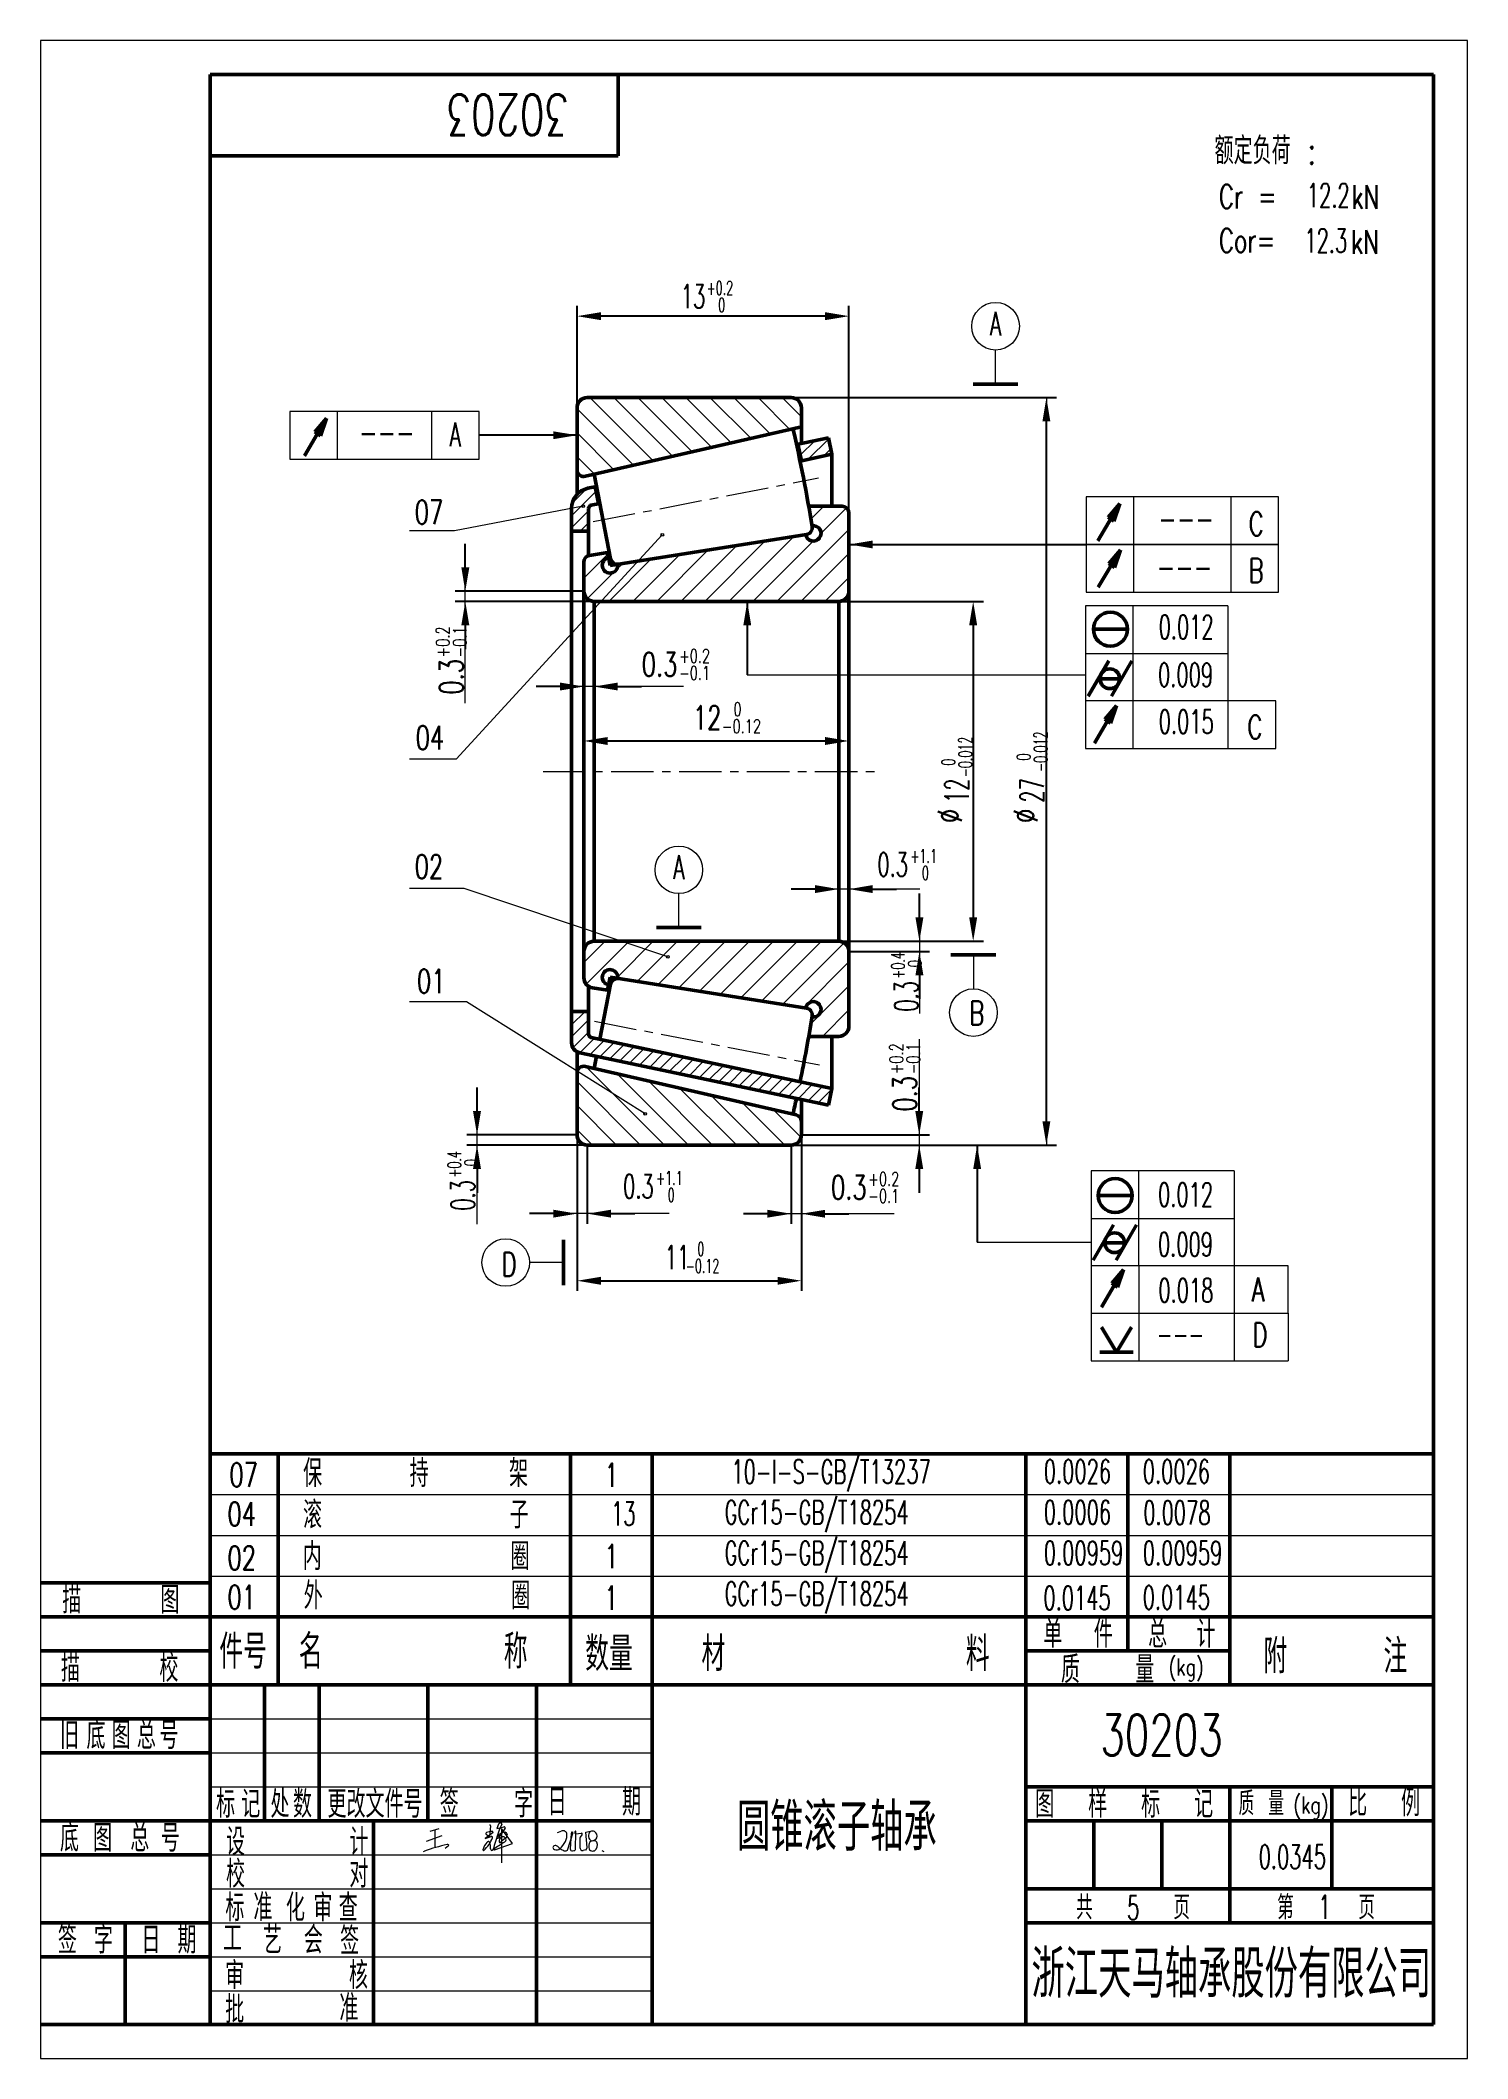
# Model space of a CAD drawing. Extents: x -1 to 209, y 0 to 297.
import ezdxf
from ezdxf.enums import TextEntityAlignment as Align

# ---------------------------------------------------------------- set-up
doc = ezdxf.new("R2010")
doc.units = 0
doc.header["$MEASUREMENT"] = 0
doc.linetypes.add('CENTER', pattern=[2, 1.25, -0.25, 0.25, -0.25])
doc.layers.get('0').update_dxf_attribs({"linetype": 'CONTINUOUS', "lineweight": 20})
doc.layers.get('DEFPOINTS').update_dxf_attribs({"linetype": 'CONTINUOUS', "lineweight": 20})
for name, color, linetype, lineweight in [('1', 7, 'CONTINUOUS', 50), ('2', 7, 'CONTINUOUS', 15), ('3', 7, 'CENTER', 20), ('90', 7, 'CONTINUOUS', 20), ('文字', 7, 'CONTINUOUS', 15), ('粗实线', 7, 'CONTINUOUS', 50)]:
    doc.layers.add(name, color=color, linetype=linetype, lineweight=lineweight)
doc.styles.add('HZ', font='txt.shx', dxfattribs={"width": 0.7, "bigfont": 'HZTXT.shx'})
doc.dimstyles.get("Standard").update_dxf_attribs({"dimtxt": 0.18, "dimasz": 0.18, "dimexe": 0.18, "dimexo": 0.0625, "dimgap": 0.09, "dimtad": 0, "dimtih": 1, "dimtoh": 1, "dimdec": 4, "dimzin": 0, "dimdsep": 46, "dimtxsty": 'Standard', "dimcen": 0.09, "dimadec": 0, "dimazin": 0, "dimtfac": 1, "dimtdec": 4, "dimtofl": 0, "dimtmove": 0, "dimatfit": 3, "dimfxl": 0, "dimtolj": 1, "dimtzin": 0, "dimarcsym": 0})
pattern_1 = [(45, (-1.1196, -0.302), (-1.767767, 1.767767), [])]
pattern_2 = [(135, (-1.1196, -0.302), (-1.767767, -1.767767), [])]

# ---------------------------------------------------------------- blocks, each defined once
blk = doc.blocks.new('BLK', base_point=(1, 0))
for points in [[(0, 0), (1, 0), (0, 0.15), (0, -0.15), (1, 0)], [(0, 0.07), (0.5, 0), (0, -0.07)]]:
    blk.add_lwpolyline(points)
blk = doc.blocks.new('*D4')
at = {"layer": '2', "color": 0, "lineweight": -2}
for p, q in [((78.85, 189.34), (78.85, 195.1)), ((82.35, 193.6), (114.35, 193.6)), ((117.85, 189.38), (117.85, 195.1))]:
    blk.add_line(p, q, dxfattribs=at)
at = {"layer": '2', "color": 0}
for points in [[(82.35, 194.18), (82.35, 193.01), (78.85, 193.6)], [(114.35, 194.18), (114.35, 193.01), (117.85, 193.6)]]:
    blk.add_solid(points, dxfattribs=at)
at = {"layer": 'DEFPOINTS', "color": 0}
for p in [(117.85, 193.6), (78.85, 189.34), (117.85, 189.38)]:
    blk.add_point(p, dxfattribs=at)
blk = doc.blocks.new('*D5')
at = {"layer": '2', "color": 0, "lineweight": -2}
for p, q in [((109.35, 244.13), (148.4, 244.13)), ((146.9, 137.63), (146.9, 240.63)), ((109.35, 134.13), (148.4, 134.13))]:
    blk.add_line(p, q, dxfattribs=at)
at = {"layer": '2', "color": 0}
for points in [[(146.32, 240.63), (147.48, 240.63), (146.9, 244.13)], [(146.32, 137.63), (147.48, 137.63), (146.9, 134.13)]]:
    blk.add_solid(points, dxfattribs=at)
at = {"layer": 'DEFPOINTS', "color": 0}
for p in [(109.35, 244.13), (146.9, 244.13), (109.35, 134.13)]:
    blk.add_point(p, dxfattribs=at)
blk = doc.blocks.new('*D6')
at = {"layer": '2', "color": 0, "lineweight": -2}
for p, q in [((63.13, 139.13), (63.13, 142.63)), ((77.85, 135.63), (61.63, 135.63)), ((79.35, 134.13), (61.63, 134.13)), ((63.13, 130.63), (63.13, 127.13))]:
    blk.add_line(p, q, dxfattribs=at)
at = {"layer": '2', "color": 0}
for points in [[(62.54, 139.13), (63.71, 139.13), (63.13, 135.63)], [(62.54, 130.63), (63.71, 130.63), (63.13, 134.13)]]:
    blk.add_solid(points, dxfattribs=at)
at = {"layer": 'DEFPOINTS', "color": 0}
for p in [(63.13, 134.13), (77.85, 135.63), (79.35, 134.13)]:
    blk.add_point(p, dxfattribs=at)
blk = doc.blocks.new('*D7')
at = {"layer": '2', "color": 0, "lineweight": -2}
for p, q in [((77.85, 135.63), (77.85, 112.67)), ((110.85, 135.63), (110.85, 112.67)), ((81.35, 114.17), (107.35, 114.17))]:
    blk.add_line(p, q, dxfattribs=at)
at = {"layer": '2', "color": 0}
for points in [[(81.35, 114.75), (81.35, 113.58), (77.85, 114.17)], [(107.35, 114.75), (107.35, 113.58), (110.85, 114.17)]]:
    blk.add_solid(points, dxfattribs=at)
at = {"layer": 'DEFPOINTS', "color": 0}
for p in [(77.85, 135.63), (110.85, 135.63), (110.85, 114.17)]:
    blk.add_point(p, dxfattribs=at)
blk = doc.blocks.new('*D8')
at = {"layer": '2', "color": 0, "lineweight": -2}
for p, q in [((77.85, 135.63), (77.85, 122.54)), ((79.35, 134.13), (79.35, 122.54)), ((74.35, 124.04), (70.85, 124.04)), ((82.85, 124.04), (86.35, 124.04))]:
    blk.add_line(p, q, dxfattribs=at)
at = {"layer": '2', "color": 0}
for points in [[(74.35, 124.62), (74.35, 123.46), (77.85, 124.04)], [(82.85, 124.62), (82.85, 123.46), (79.35, 124.04)]]:
    blk.add_solid(points, dxfattribs=at)
at = {"layer": 'DEFPOINTS', "color": 0}
for p in [(77.85, 135.63), (79.35, 134.13), (79.35, 124.04)]:
    blk.add_point(p, dxfattribs=at)
blk = doc.blocks.new('*D9')
at = {"layer": '2', "color": 0, "lineweight": -2}
for p, q in [((109.35, 134.13), (109.35, 122.53)), ((110.85, 135.63), (110.85, 122.53)), ((105.85, 124.03), (102.35, 124.03)), ((114.35, 124.03), (117.85, 124.03))]:
    blk.add_line(p, q, dxfattribs=at)
at = {"layer": '2', "color": 0}
for points in [[(105.85, 124.61), (105.85, 123.45), (109.35, 124.03)], [(114.35, 124.61), (114.35, 123.45), (110.85, 124.03)]]:
    blk.add_solid(points, dxfattribs=at)
at = {"layer": 'DEFPOINTS', "color": 0}
for p in [(109.35, 134.13), (110.85, 135.63), (110.85, 124.03)]:
    blk.add_point(p, dxfattribs=at)
blk = doc.blocks.new('*D10')
at = {"layer": '2', "color": 0, "lineweight": -2}
for p, q in [((128.19, 139.13), (128.19, 142.63)), ((109.35, 134.13), (129.69, 134.13)), ((110.85, 135.63), (129.69, 135.63)), ((128.19, 130.63), (128.19, 127.13))]:
    blk.add_line(p, q, dxfattribs=at)
at = {"layer": '2', "color": 0}
for points in [[(127.61, 139.13), (128.78, 139.13), (128.19, 135.63)], [(127.61, 130.63), (128.78, 130.63), (128.19, 134.13)]]:
    blk.add_solid(points, dxfattribs=at)
at = {"layer": 'DEFPOINTS', "color": 0}
for p in [(109.35, 134.13), (110.85, 135.63), (128.19, 134.13)]:
    blk.add_point(p, dxfattribs=at)
blk = doc.blocks.new('*D11')
at = {"layer": '2', "color": 0, "lineweight": -2}
for p, q in [((116.35, 164.13), (116.35, 173.3)), ((117.85, 162.63), (117.85, 173.3)), ((112.85, 171.8), (109.35, 171.8)), ((121.35, 171.8), (124.85, 171.8))]:
    blk.add_line(p, q, dxfattribs=at)
at = {"layer": '2', "color": 0}
for points in [[(112.85, 172.39), (112.85, 171.22), (116.35, 171.8)], [(121.35, 172.39), (121.35, 171.22), (117.85, 171.8)]]:
    blk.add_solid(points, dxfattribs=at)
at = {"layer": 'DEFPOINTS', "color": 0}
for p in [(117.85, 171.8), (116.35, 164.13), (117.85, 162.63)]:
    blk.add_point(p, dxfattribs=at)
blk = doc.blocks.new('*D12')
at = {"layer": '2', "color": 0, "lineweight": -2}
for p, q in [((128.22, 167.63), (128.22, 171.13)), ((116.42, 164.13), (129.72, 164.13)), ((117.85, 162.63), (129.72, 162.63)), ((128.22, 159.13), (128.22, 155.63))]:
    blk.add_line(p, q, dxfattribs=at)
at = {"layer": '2', "color": 0}
for points in [[(127.64, 167.63), (128.8, 167.63), (128.22, 164.13)], [(127.64, 159.13), (128.8, 159.13), (128.22, 162.63)]]:
    blk.add_solid(points, dxfattribs=at)
at = {"layer": 'DEFPOINTS', "color": 0}
for p in [(116.42, 164.13), (117.85, 162.63), (128.22, 162.63)]:
    blk.add_point(p, dxfattribs=at)
blk = doc.blocks.new('*D13')
at = {"layer": '2', "color": 0, "lineweight": -2}
for p, q in [((116.42, 214.13), (137.63, 214.13)), ((136.13, 210.63), (136.13, 167.63)), ((116.42, 164.13), (137.63, 164.13))]:
    blk.add_line(p, q, dxfattribs=at)
at = {"layer": '2', "color": 0}
for points in [[(135.54, 210.63), (136.71, 210.63), (136.13, 214.13)], [(135.54, 167.63), (136.71, 167.63), (136.13, 164.13)]]:
    blk.add_solid(points, dxfattribs=at)
at = {"layer": 'DEFPOINTS', "color": 0}
for p in [(116.42, 214.13), (116.42, 164.13), (136.13, 164.13)]:
    blk.add_point(p, dxfattribs=at)
blk = doc.blocks.new('*D14')
at = {"layer": '2', "color": 0, "lineweight": -2}
for p, q in [((61.4, 219.13), (61.4, 222.63)), ((78.85, 215.63), (59.9, 215.63)), ((80.35, 214.13), (59.9, 214.13)), ((61.4, 210.63), (61.4, 207.13))]:
    blk.add_line(p, q, dxfattribs=at)
at = {"layer": '2', "color": 0}
for points in [[(60.82, 219.13), (61.99, 219.13), (61.4, 215.63)], [(60.82, 210.63), (61.99, 210.63), (61.4, 214.13)]]:
    blk.add_solid(points, dxfattribs=at)
at = {"layer": 'DEFPOINTS', "color": 0}
for p in [(61.4, 214.13), (78.85, 215.63), (80.35, 214.13)]:
    blk.add_point(p, dxfattribs=at)
blk = doc.blocks.new('*D15')
at = {"layer": '2', "color": 0, "lineweight": -2}
for p, q in [((78.85, 215.63), (78.85, 200.11)), ((80.34, 214.13), (80.34, 200.11)), ((75.35, 201.61), (71.85, 201.61)), ((83.84, 201.61), (87.34, 201.61))]:
    blk.add_line(p, q, dxfattribs=at)
at = {"layer": '2', "color": 0}
for points in [[(75.35, 202.19), (75.35, 201.03), (78.85, 201.61)], [(83.84, 202.19), (83.84, 201.03), (80.34, 201.61)]]:
    blk.add_solid(points, dxfattribs=at)
at = {"layer": 'DEFPOINTS', "color": 0}
for p in [(78.85, 215.63), (80.34, 214.13), (80.34, 201.61)]:
    blk.add_point(p, dxfattribs=at)
blk = doc.blocks.new('*D16')
at = {"layer": '2', "color": 0, "lineweight": -2}
for p, q in [((77.85, 235.39), (77.85, 257.61)), ((114.35, 256.11), (81.35, 256.11)), ((117.85, 224.73), (117.85, 257.61))]:
    blk.add_line(p, q, dxfattribs=at)
at = {"layer": '2', "color": 0}
for points in [[(81.35, 256.7), (81.35, 255.53), (77.85, 256.11)], [(114.35, 256.7), (114.35, 255.53), (117.85, 256.11)]]:
    blk.add_solid(points, dxfattribs=at)
at = {"layer": 'DEFPOINTS', "color": 0}
for p in [(77.85, 256.11), (77.85, 235.39), (117.85, 224.73)]:
    blk.add_point(p, dxfattribs=at)

msp = doc.modelspace()

# ---------------------------------------------------------------- hatches: boundary and pattern name
at = {"layer": '2'}
h = msp.add_hatch(dxfattribs=at)
h.set_pattern_fill('ANSI31', color=256, scale=20, angle=90, style=0)
h.set_pattern_definition(pattern_2)
h.paths.add_polyline_path([(79.3502, 244.13002, 0.414213562), (77.8502, 242.63002), (77.8502, 233.51763, 0.184442026), (78.10474, 232.85108), (80.41351, 232.85108), (110.8502, 239.85152), (110.8502, 242.63002, 0.414213562), (109.3502, 244.13002)])
h = msp.add_hatch(dxfattribs=at)
h.set_pattern_fill('ANSI31', color=256, scale=20, style=0)
h.set_pattern_definition(pattern_1)
h.paths.add_polyline_path([(83.82013, 219.61361, -0.746675867), (81.85541, 218.67828), (78.98217, 215.01479, 0.295196801), (80.3502, 214.13002), (116.3502, 214.13002, 0.414213562), (117.8502, 215.63002), (117.8502, 227.13002, 0.414213562), (116.8502, 228.13002), (111.93464, 228.13002, -0.003225136), (112.4193, 225.26794, -2.433088025), (111.48727, 223.97242)])
h.paths.add_polyline_path([(81.85541, 218.67828, -0.58323559), (82.4836, 220.5511), (82.33286, 221.33002), (79.69454, 220.91426, 0.369141045), (78.8502, 219.92645), (78.8502, 215.63002, 0.106049598), (78.98217, 215.01479)])
h = msp.add_hatch(dxfattribs=at)
h.set_pattern_fill('ANSI31', color=256, scale=20, style=0)
h.set_pattern_definition(pattern_1)
h.paths.add_polyline_path([(111.48727, 154.28761, -2.433088025), (112.4193, 152.99209, -0.003225136), (111.93464, 150.13002), (116.3502, 150.13002, 0.414213562), (117.8502, 151.63002), (117.8502, 162.63002, 0.414213562), (116.3502, 164.13002), (84.3663, 164.13002), (91.02686, 161.89599, -0.849998862), (91.41648, 161.83239, -1), (91.01648, 161.83239, -0.081081746), (91.02686, 161.89599), (84.3663, 164.13002), (80.3502, 164.13002, 0.414213562), (78.8502, 162.63002), (78.8502, 158.76096, 0.369141045), (80.11671, 157.27925), (82.33286, 156.93002), (82.4836, 157.70893, -2.355860131), (83.82013, 158.64642)])
h = msp.add_hatch(dxfattribs=at)
h.set_pattern_fill('ANSI31', color=256, scale=20, angle=90, style=0)
h.set_pattern_definition(pattern_2)
h.paths.add_polyline_path([(79.07435, 145.71696, 0.409022326), (77.87978, 144.98382), (87.68113, 138.82238, -7.080668417), (87.65046, 138.71594, -0.141229604), (87.68113, 138.82238), (77.87978, 144.98382, 0.061031881), (77.8502, 144.74241), (77.8502, 135.63002, 0.414213562), (79.3502, 134.13002), (109.3502, 134.13002, 0.414213562), (110.8502, 135.63002), (110.8502, 137.6124, 0.349446823), (110.07435, 138.58695)])

# ---------------------------------------------------------------- linework, layer by layer
for p, q in [((56.21019, 33.16196), (57.56567, 33.54987)), ((56.89822, 33.42113), (56.92312, 30.73807)), ((65.49106, 32.97655), (64.33869, 32.07713)), ((64.97524, 32.30747), (64.48136, 32.70234)), ((65.12713, 33.95431), (64.97524, 32.30747)), ((66.30295, 34.19171), (66.06541, 33.5626)), ((66.06541, 33.5626), (66.30295, 33.62195)), ((67.25126, 33.62444), (66.3072, 32.1978)), ((66.72963, 33.55822), (66.73159, 32.15614)), ((68.36313, 31.35055), (66.72963, 33.55822)), ((67.17636, 33.53377), (67.17636, 33.53377)), ((74.98982, 32.95614), (75.53204, 33.1729)), ((76.4161, 30.36411), (77.29364, 32.99518)), ((76.97735, 32.8098), (76.84959, 30.56624)), ((77.0321, 32.91925), (76.97735, 32.8098)), ((77.29364, 32.99518), (77.14738, 33.04391)), ((77.50663, 33.08341), (77.50663, 32.86453)), ((77.50663, 32.86453), (77.61614, 32.75508)), ((77.59789, 30.49328), (77.65264, 33.11989)), ((77.61614, 32.75508), (78.51044, 32.88277)), ((79.14923, 33.02869), (80.02039, 33.203)), ((79.34999, 30.74865), (79.14923, 33.02869)), ((55.26711, 30.19332), (55.40324, 30.24302)), ((55.71226, 31.68145), (57.99863, 32.51634)), ((58.93642, 30.99209), (58.45887, 30.62088)), ((64.33869, 32.07713), (65.20571, 32.39522)), ((65.70217, 30.4285), (68.36313, 31.35055)), ((66.3072, 32.1978), (66.23965, 32.16405)), ((66.73159, 32.15614), (66.73052, 28.5227)), ((78.25492, 31.98899), (78.23667, 31.11345)), ((78.52869, 32.6274), (78.30968, 32.28084)), ((79.22223, 30.51152), (79.34999, 30.74865)), ((79.59645, 30.93637), (79.57642, 30.70104)), ((81.50362, 30.34736), (81.77738, 30.1832)), ((23.8804, 29.69802), (88.88036, 29.69802)), ((23.8804, 24.69802), (88.88036, 24.69802)), ((23.8804, 19.69802), (88.88036, 19.69802)), ((23.8804, 14.69802), (88.88036, 14.69802)), ((23.8804, 9.69802), (88.88036, 9.69802))]:
    msp.add_line(p, q)
for centre, radius, start, end in [((64.57258, 32.81642), 0.14607, 108.9005078, 231.3566021), ((65.89335, 28.95888), 4.22345, 98.0146679, 108.9005078), ((64.97036, 33.93102), 0.15849, 8.4525573, 75.2151914), ((65.32732, 32.97892), 0.16376, 359.1714359, 98.0146679), ((84.63477, 26.21354), 19.57483, 155.9855785, 167.0616906), ((67.54062, 31.21699), 1.84234, 97.9202994, 142.0603178), ((66.57613, 34.06856), 0.29965, 104.5678325, 155.7329048), ((65.74036, 36.56651), 2.99782, 280.8166613, 287.7523891), ((66.6003, 34.23061), 0.16213, 341.7540804, 127.8769993), ((66.28866, 36.26727), 2.58187, 278.1438691, 288.0077035), ((67.10989, 33.66583), 0.14785, 296.7181922, 98.9713927), ((67.13868, 32.6182), 0.44869, 315.4460481, 70.7292572), ((75.79627, 32.69757), 0.54383, 16.1691007, 119.0694681), ((74.39496, 32.53232), 1.94953, 332.460007, 9.3488615), ((77.11793, 32.95551), 0.09318, 71.5750642, 202.902758), ((77.5224, 33.11908), 0.039, 246.154342, 1.1941956), ((77.60701, 33.12084), 0.04564, 358.8058044, 181.1941956), ((78.52003, 32.81562), 0.06783, 339.2267202, 98.1253977), ((80.57497, 32.03612), 2.12999, 159.2267202, 163.8830539), ((80.3288, 32.4563), 0.81759, 126.6989745, 245.1596607), ((80.14497, 32.35834), 0.81279, 70.3740262, 112.022584), ((80.01885, 32.44084), 0.79113, 341.2844619, 59.7018298), ((63.51272, 7.92608), 23.74467, 101.5909492, 109.9700076), ((58.83174, 31.0819), 0.13793, 319.371577, 130.6622652), ((66.3612, 29.8694), 2.42292, 137.0124048, 164.1275062), ((63.67279, 30.45821), 0.36541, 348.9199235, 11.6616905), ((64.0946, 30.38691), 0.06322, 179.0259282, 317.3946354), ((61.29942, 33.60292), 4.3238, 311.0887327, 341.1893868), ((64.80022, 31.39491), 0.24637, 50.3483882, 149.0956111), ((62.54524, 30.68234), 2.57541, 357.3547718, 20.5080306), ((65.43385, 30.61183), 0.31961, 188.7008982, 224.456308), ((65.25713, 32.25508), 0.14927, 25.1165159, 110.1466896), ((65.31595, 30.49615), 0.15444, 224.456308, 309.5217625), ((65.2753, 32.2636), 0.1292, 334.8834841, 25.1165159), ((65.1364, 30.7138), 0.4366, 309.5217625, 344.3994333), ((78.70681, 12.88527), 21.95004, 121.6827134, 126.7739565), ((65.65847, 30.53294), 0.11321, 215.420078, 292.7068906), ((66.18466, 32.27408), 0.12301, 142.0603178, 296.5518119), ((66.91444, 31.67085), 0.55875, 146.2303749, 188.9941729), ((66.51699, 31.68754), 0.18621, 213.9675398, 354.8577194), ((67.02023, 31.72997), 0.62325, 92.3396666, 156.205066), ((42.30406, 61.59622), 38.611, 309.1906386, 310.6533732), ((66.97147, 31.93161), 0.42174, 299.3725836, 86.8302727), ((74.68657, 30.62062), 0.43642, 39.2816282, 162.217783), ((74.67629, 30.84404), 0.41519, 192.5394353, 247.1048652), ((74.81617, 31.17526), 0.77474, 247.1048652, 312.8995645), ((76.97882, 32.87164), 2.77837, 225.2955946, 244.4912331), ((72.76562, 33.38195), 3.78708, 312.8995645, 332.460007), ((76.09921, 30.81123), 0.54802, 234.6730877, 305.3269123), ((77.13224, 30.55015), 0.28311, 176.7408638, 283.0907307), ((62.65575, 92.80478), 64.19874, 283.0907307, 283.3751901), ((77.47828, 30.46658), 0.12255, 283.3751901, 12.5835602), ((79.58941, 31.08526), 1.35303, 178.8058266, 208.5522016), ((78.64964, 32.066), 0.40216, 147.7091488, 191.0392829), ((78.64072, 30.56904), 0.27298, 208.5522016, 288.9694749), ((79.38745, 28.3966), 2.02421, 97.8002648, 108.9694749), ((79.09534, 30.52898), 0.12809, 277.8002648, 352.1658628), ((80.24908, 31.07702), 0.68974, 41.1882349, 195.3508845), ((80.10333, 30.76988), 0.53352, 161.8165184, 240.4493659), ((80.14497, 31.05924), 0.81279, 247.977416, 289.6259738), ((79.47328, 33.37037), 1.75416, 293.5900447, 317.5757868), ((79.77321, 31.14443), 1.06748, 307.1571451, 21.2451227)]:
    msp.add_arc(centre, radius, start, end)
at = {"layer": '1'}
for p, q in [((23.8804, 291.69802), (23.8804, 4.69802)), ((203.8804, 291.69802), (23.8804, 291.69802)), ((83.8804, 279.69802), (83.8804, 291.69802)), ((203.8804, 4.69802), (203.8804, 291.69802)), ((23.8804, 279.69802), (83.8804, 279.69802)), ((79.3502, 244.13002), (109.3502, 244.13002)), ((40.98433, 241.0923), (37.72938, 235.56246)), ((39.2599, 239.08055), (40.98433, 241.0923)), ((40.98433, 241.0923), (40.10535, 238.48919)), ((77.8502, 229.88604), (77.8502, 242.63002)), ((110.8502, 242.63002), (110.8502, 237.39269)), ((40.10535, 238.48919), (39.2599, 239.08055)), ((110.8502, 239.85152), (79.07435, 232.54307)), ((110.13636, 237.24247), (114.82935, 238.23002)), ((114.82935, 238.23002), (115.34415, 235.78359)), ((110.86364, 234.84395), (110.34884, 237.29037)), ((115.34415, 235.78359), (110.6583, 234.79263)), ((115.34415, 235.78359), (115.34415, 228.13002)), ((80.36011, 232.8388), (82.76268, 220.42403)), ((79.43167, 230.78131), (80.70638, 231.04954)), ((81.01729, 228.5634), (80.50249, 231.00982)), ((77.04943, 224.48002), (77.04943, 227.8456)), ((79.54943, 227.80842), (79.54943, 224.48002)), ((81.18811, 228.56029), (79.94598, 228.2976)), ((116.8502, 228.13002), (111.9346, 228.13002)), ((117.8502, 151.63002), (117.8502, 227.13002)), ((157.71923, 228.56606), (154.46428, 223.03622)), ((155.9948, 226.55431), (157.71923, 228.56606)), ((156.84025, 225.96295), (155.9948, 226.55431)), ((157.71923, 228.56606), (156.84025, 225.96295)), ((79.54943, 224.48002), (77.04943, 224.48002)), ((77.04943, 224.48002), (77.04943, 149.19722)), ((79.54943, 224.48002), (79.54943, 220.89139)), ((111.60869, 223.99155), (82.6992, 219.43702)), ((78.8502, 219.92645), (78.8502, 158.76096)), ((82.33286, 221.33002), (79.69454, 220.91426)), ((82.6992, 219.43702), (82.33286, 221.33002)), ((157.79429, 221.73894), (154.53934, 216.2091)), ((156.06986, 219.72719), (157.79429, 221.73894)), ((157.79429, 221.73894), (156.91531, 219.13584)), ((156.91531, 219.13584), (156.06986, 219.72719)), ((80.3502, 164.13002), (80.3502, 214.13002)), ((80.3502, 214.13002), (116.3502, 214.13002)), ((116.3502, 164.13002), (116.3502, 214.13002)), ((153.81769, 210.0483), (158.81769, 210.0483)), ((153.06307, 200.20004), (156.06509, 205.39969)), ((156.47124, 200.20004), (159.47325, 205.39969)), ((154.78077, 202.73114), (157.68689, 202.73114)), ((157.22182, 198.80029), (153.96687, 193.27046)), ((155.49739, 196.78855), (157.22182, 198.80029)), ((156.34284, 196.19719), (155.49739, 196.78855)), ((157.22182, 198.80029), (156.34284, 196.19719)), ((80.3502, 164.13002), (116.3502, 164.13002)), ((79.54943, 153.78002), (79.54943, 157.49259)), ((81.18811, 149.69974), (82.76268, 157.83601)), ((82.6992, 158.82302), (82.33286, 156.93002)), ((111.60869, 154.26848), (82.6992, 158.82302)), ((82.33286, 156.93002), (80.11671, 157.27925)), ((77.04943, 153.78002), (77.04943, 149.19722)), ((79.54943, 153.78002), (77.04943, 153.78002)), ((79.54943, 150.45161), (79.54943, 153.78002)), ((115.34415, 142.47644), (79.94598, 149.96243)), ((116.3502, 150.13002), (111.9346, 150.13002)), ((115.34415, 142.47644), (115.34415, 150.13002)), ((77.8502, 147.87017), (77.8502, 135.63002)), ((78.24055, 147.72937), (114.82935, 140.03002)), ((110.07435, 138.58695), (79.07435, 145.71696)), ((80.36011, 145.42124), (80.70638, 147.21049)), ((110.8502, 135.63002), (110.8502, 140.86735)), ((114.82935, 140.03002), (115.34415, 142.47644)), ((79.3502, 134.13002), (109.3502, 134.13002)), ((154.51084, 126.70616), (159.51084, 126.70616)), ((153.77124, 117.20163), (156.77326, 122.40128)), ((157.1794, 117.20163), (160.18142, 122.40128)), ((75.8502, 120.18476), (75.8502, 113.51776)), ((155.48894, 119.73273), (158.39506, 119.73273)), ((158.24692, 115.83158), (154.99198, 110.30174)), ((156.52249, 113.81983), (158.24692, 115.83158)), ((158.24692, 115.83158), (157.36794, 113.22848)), ((157.36794, 113.22848), (156.52249, 113.81983)), ((154.99644, 107.3379), (157.21068, 103.65626)), ((157.21068, 103.65626), (159.40991, 107.3379)), ((154.77126, 103.65626), (159.6501, 103.65626)), ((23.8804, 88.69802), (203.8804, 88.69802)), ((33.8804, 88.69802), (33.8804, 54.69802)), ((76.8804, 88.69802), (76.8804, 54.69802)), ((88.8804, 88.69802), (88.8804, 54.69802)), ((143.8804, 88.69802), (143.8804, 4.69802)), ((158.8804, 88.69802), (158.8804, 59.69802)), ((173.8804, 88.69802), (173.8804, 54.69802)), ((-1.1196, 69.69802), (23.8804, 69.69802)), ((-1.1196, 64.69802), (23.8804, 64.69802)), ((23.8804, 64.69802), (203.8804, 64.69802)), ((-1.1196, 59.69802), (23.8804, 59.69802)), ((143.8804, 59.69802), (173.8804, 59.69802)), ((-1.1196, 54.69802), (23.8804, 54.69802)), ((23.8804, 54.69802), (203.8804, 54.69802)), ((31.8804, 54.69802), (31.8804, 34.69802)), ((39.8804, 54.69802), (39.8804, 34.69802)), ((55.8804, 54.69802), (55.8804, 34.69802)), ((71.8804, 54.69802), (71.8804, 34.69802)), ((88.88036, 54.69802), (88.88036, 4.69802)), ((-1.1196, 49.69802), (23.8804, 49.69802)), ((-1.1196, 44.69802), (23.8804, 44.69802)), ((143.8804, 39.69802), (203.8804, 39.69802)), ((173.8804, 39.69802), (173.8804, 19.69802)), ((188.8804, 39.69802), (188.8804, 24.69802)), ((-1.1196, 34.69802), (23.8804, 34.69802)), ((23.8804, 34.69802), (83.8804, 34.69802)), ((143.8804, 34.69802), (203.8804, 34.69802)), ((153.8804, 34.69802), (153.8804, 24.69802)), ((163.8804, 34.69802), (163.8804, 24.69802)), ((-1.1196, 29.69802), (23.8804, 29.69802)), ((143.8804, 24.69802), (203.8804, 24.69802)), ((-1.1196, 19.69802), (23.8804, 19.69802)), ((11.3804, 19.69802), (11.3804, 4.69802)), ((143.8804, 19.69802), (203.8804, 19.69802)), ((-1.1196, 14.69802), (23.8804, 14.69802)), ((-1.1196, 4.69802), (203.8804, 4.69802))]:
    msp.add_line(p, q, dxfattribs=at)
for centre, radius in [((156.31769, 210.0483), 2.5), ((156.23383, 202.75738), 1.45329), ((157.01084, 126.70616), 2.5), ((156.942, 119.75897), 1.45329)]:
    msp.add_circle(centre, radius, dxfattribs=at)
for centre, radius, start, end in [((79.3502, 242.63002), 1.5, 90, 180), ((109.3502, 242.63002), 1.5, 0, 90), ((-109.67786, 189.13002), 225.018, 9.2085725, 12.9527778), ((78.8502, 233.51763), 1, 180, 282.9527778), ((80.04943, 227.8456), 3, 101.8833333, 180), ((80.04943, 227.80842), 0.5, 101.9409473, 180), ((116.8502, 227.13002), 1, 0, 90), ((112.6082, 224.14902), 1.13475, 188.9530495, 99.5823339), ((111.45307, 224.97937), 1, 278.9530495, 9.2085725), ((79.8502, 219.92645), 1, 98.9553068, 180), ((82.6992, 219.43702), 1.13475, 100.9527778, 8.9530495), ((83.74447, 220.61403), 1, 190.9527778, 278.9530495), ((80.3502, 215.63002), 1.5, 180, 270), ((116.3502, 215.63002), 1.5, 270, 0), ((80.3502, 162.63002), 1.5, 90, 180), ((116.3502, 162.63002), 1.5, 0, 90), ((80.3502, 158.76096), 1.5, 180, 261.0446932), ((82.6992, 158.82302), 1.13475, 351.0469505, 259.0472222), ((83.74447, 157.64601), 1, 81.0469505, 169.0472222), ((112.6082, 154.11102), 1.13475, 260.4176661, 171.0469505), ((-109.67786, 189.13002), 225.018, 348.2917242, 350.7914275), ((111.45307, 153.28067), 1, 350.7914275, 81.0469505), ((116.3502, 151.63002), 1.5, 270, 0), ((78.54943, 149.19722), 1.5, 180, 258.1166667), ((80.04943, 150.45161), 0.5, 180, 258.0590527), ((78.8502, 144.74241), 1, 77.0472222, 180), ((-109.67786, 189.13002), 225.018, 347.0472222, 347.6539238), ((109.8502, 137.6124), 1, 0, 77.0472222), ((79.3502, 135.63002), 1.5, 180, 270), ((109.3502, 135.63002), 1.5, 270, 0)]:
    msp.add_arc(centre, radius, start, end, dxfattribs=at)
at = {"layer": '2'}
for p, q in [((-1.1196, 296.69802), (-1.1196, -0.30198)), ((208.8804, 296.69802), (-1.1196, 296.69802)), ((208.8804, -0.30198), (208.8804, 296.69802)), ((139.42124, 246.13002), (139.42124, 251.13002)), ((109.3502, 244.13002), (148.40479, 244.13002)), ((139.42124, 246.13002), (136.12124, 246.13002)), ((146.90479, 244.13002), (146.90479, 134.13002)), ((35.58632, 242.09125), (35.58632, 235.09125)), ((63.45014, 242.09125), (35.58632, 242.09125)), ((42.58632, 235.09125), (42.58632, 242.09125)), ((56.45014, 242.09125), (56.45014, 235.09125)), ((63.45014, 235.09125), (63.45014, 242.09125)), ((77.8502, 238.59125), (63.45014, 238.59125)), ((110.6955, 235.64295), (112.87033, 237.81778)), ((111.86898, 235.04867), (114.86777, 238.04745)), ((35.58632, 235.09125), (63.45014, 235.09125)), ((110.38818, 237.1034), (110.63143, 237.34665)), ((114.11086, 235.52278), (115.17509, 236.587)), ((77.04943, 226.74562), (80.6435, 230.33969)), ((77.14931, 228.61327), (79.28177, 230.74572)), ((80.43997, 228.36839), (80.95082, 228.87924)), ((181.05825, 229.5148), (152.75909, 229.5148)), ((152.75909, 229.5148), (152.75909, 222.5148)), ((159.75909, 222.5148), (159.75909, 229.5148)), ((174.05825, 229.5148), (174.05825, 222.5148)), ((181.05825, 222.5148), (181.05825, 229.5148)), ((78.74476, 228.13431), (59.80738, 224.52699)), ((77.04943, 224.97785), (79.54943, 227.47785)), ((59.80738, 224.52699), (53.19896, 224.52699)), ((60.07147, 190.90288), (90.39284, 223.91697)), ((78.31936, 224.48002), (79.54943, 225.71009)), ((61.40274, 199.15525), (61.40274, 220.62374)), ((152.75909, 222.5148), (117.8502, 222.5148)), ((181.05825, 222.5148), (152.75909, 222.5148)), ((152.75909, 222.5148), (181.05825, 222.5148)), ((152.75909, 222.5148), (152.75909, 215.5148)), ((159.75909, 215.5148), (159.75909, 222.5148)), ((174.05825, 222.5148), (174.05825, 215.5148)), ((181.05825, 215.5148), (181.05825, 222.5148)), ((78.8502, 215.63002), (59.90274, 215.63002)), ((80.34375, 214.13003), (59.90274, 214.13003)), ((102.88977, 214.13002), (102.88977, 203.33482)), ((116.3502, 214.13002), (137.62632, 214.13002)), ((152.75909, 215.5148), (181.05825, 215.5148)), ((152.65102, 213.48512), (152.65102, 192.48512)), ((173.59912, 213.48512), (152.65102, 213.48512)), ((159.65102, 192.48512), (159.65102, 213.48512)), ((173.59912, 213.48512), (173.59912, 192.48512)), ((152.65102, 206.48512), (173.59912, 206.48512)), ((102.88977, 203.33482), (152.65102, 203.33482)), ((93.51879, 201.60919), (72.90445, 201.60919)), ((180.679, 199.48512), (152.65102, 199.48512)), ((180.679, 192.48512), (180.679, 199.48512)), ((60.07147, 190.90288), (53.19896, 190.90288)), ((152.65102, 192.48512), (180.679, 192.48512)), ((61.222, 171.89286), (53.19896, 171.89286)), ((91.21648, 161.83239), (61.222, 171.89286)), ((92.82522, 166.13002), (92.82522, 171.13002)), ((128.27608, 171.80382), (110.3795, 171.80382)), ((128.22025, 169.18863), (128.22025, 153.51851)), ((92.82522, 166.13002), (89.52522, 166.13002)), ((116.3502, 164.13002), (137.62632, 164.13002)), ((117.8502, 162.63002), (129.69287, 162.63002)), ((136.16413, 162.13002), (132.86413, 162.13002)), ((136.16413, 162.13002), (136.16413, 157.13002)), ((61.58109, 155.2297), (53.19896, 155.2297)), ((87.85046, 138.71594), (61.58109, 155.2297)), ((77.04943, 151.80833), (79.02112, 153.78002)), ((77.04943, 153.5761), (77.25335, 153.78002)), ((77.04943, 150.04056), (79.54943, 152.54056)), ((77.24078, 148.46414), (79.54943, 150.7728)), ((78.268, 147.72359), (80.43726, 149.89285)), ((79.72845, 147.41627), (81.86811, 149.55594)), ((81.18889, 147.10895), (83.32729, 149.24735)), ((82.64934, 146.80163), (84.78647, 148.93876)), ((84.10978, 146.49431), (86.24565, 148.63018)), ((128.19287, 149.69973), (128.19287, 127.9439)), ((85.57023, 146.18699), (87.70483, 148.32159)), ((87.03068, 145.87967), (89.16401, 148.013)), ((88.49112, 145.57235), (90.62319, 147.70442)), ((89.95157, 145.26503), (92.08237, 147.39583)), ((91.41202, 144.95771), (93.54155, 147.08724)), ((92.87246, 144.65039), (95.00073, 146.77866)), ((94.33291, 144.34307), (96.45991, 146.47007)), ((95.79335, 144.03575), (97.91909, 146.16148)), ((97.2538, 143.72843), (99.37827, 145.8529)), ((98.71425, 143.42111), (100.83745, 145.54431)), ((128.19287, 146.78102), (128.19287, 127.9439)), ((100.17469, 143.11378), (102.29663, 145.23572)), ((101.63514, 142.80646), (103.75581, 144.92714)), ((103.09559, 142.49914), (105.21499, 144.61855)), ((104.55603, 142.19182), (106.67417, 144.30996)), ((106.01648, 141.8845), (108.13335, 144.00137)), ((107.47693, 141.57718), (109.59253, 143.69279)), ((108.93737, 141.26986), (111.05171, 143.3842)), ((110.39782, 140.96254), (112.51089, 143.07561)), ((111.85826, 140.65522), (113.97007, 142.76703)), ((63.12781, 122.51599), (63.12781, 141.11866)), ((113.31871, 140.3479), (115.31667, 142.34586)), ((114.77916, 140.04058), (114.84554, 140.10696)), ((77.8502, 135.63002), (61.62781, 135.63002)), ((79.3502, 134.13002), (61.62781, 134.13002)), ((77.8502, 135.63034), (77.8502, 112.66502)), ((79.3502, 134.13002), (79.3502, 122.54117)), ((109.3502, 134.13002), (148.40479, 134.13002)), ((109.3502, 134.13002), (109.3502, 122.54117)), ((110.8502, 135.63002), (129.69287, 135.63002)), ((110.8502, 135.63002), (110.8502, 112.66502)), ((136.73821, 131.60813), (136.7396, 119.86753)), ((153.48302, 130.34836), (153.48302, 116.34836)), ((174.54335, 130.34836), (153.48302, 130.34836)), ((160.48302, 116.34836), (160.48302, 130.34836)), ((174.54335, 130.34836), (174.54335, 116.34836)), ((91.41715, 124.04117), (71.80707, 124.04117)), ((124.52653, 124.03038), (103.03709, 124.03038)), ((124.52653, 124.03038), (103.03709, 124.03038)), ((153.48302, 123.34836), (174.54335, 123.34836)), ((136.7396, 119.86753), (153.48302, 119.86753)), ((75.8502, 116.85126), (70.8502, 116.85126)), ((153.48302, 116.34836), (153.48302, 109.38994)), ((182.45576, 116.34836), (153.48302, 116.34836)), ((160.48302, 116.34836), (160.48302, 109.38994)), ((174.54335, 116.34836), (174.54335, 109.38994)), ((182.45576, 109.38994), (182.45576, 116.34836)), ((153.48302, 109.38994), (153.48302, 102.38994)), ((153.48302, 109.38994), (182.45576, 109.38994)), ((160.48302, 109.38994), (160.48302, 102.38994)), ((174.54335, 109.38994), (174.54335, 102.38994)), ((182.45576, 109.38994), (182.45576, 102.38994)), ((153.48302, 102.38994), (182.45576, 102.38994)), ((23.8804, 82.69802), (203.8804, 82.69802)), ((23.8804, 76.69802), (203.8804, 76.69802)), ((23.8804, 70.69802), (203.8804, 70.69802)), ((23.8804, 49.69802), (88.88036, 49.69802)), ((23.8804, 44.69802), (88.88036, 44.69802)), ((23.8804, 39.69802), (88.88036, 39.69802)), ((23.8804, 19.69802), (83.8804, 19.69802)), ((-1.1196, -0.30198), (208.8804, -0.30198))]:
    msp.add_line(p, q, dxfattribs=at)
for centre, radius in [((139.42124, 254.63002), 3.5), ((78.74476, 228.13431), 0.2), ((90.39284, 223.91697), 0.2), ((92.82522, 174.63002), 3.5), ((91.21648, 161.83239), 0.2), ((136.16413, 153.63002), 3.5), ((87.85046, 138.71594), 0.2), ((67.3502, 116.85126), 3.5)]:
    msp.add_circle(centre, radius, dxfattribs=at)
at = {"layer": '3', "ltscale": 5}
for p, q in [((80.20212, 225.87656), (113.38638, 232.29855)), ((72.8502, 189.13002), (122.8502, 189.13002)), ((80.39153, 152.34681), (113.50722, 145.9381))]:
    msp.add_line(p, q, dxfattribs=at)
at = {"layer": '粗实线'}
for p, q in [((136.12124, 246.13002), (142.72124, 246.13002)), ((89.52522, 166.13002), (96.12522, 166.13002)), ((132.86413, 162.13002), (139.46413, 162.13002))]:
    msp.add_line(p, q, dxfattribs=at)
at = {"layer": '粗实线', "lineweight": 50}
for p, q in [((23.8804, 34.69802), (88.88036, 34.69802)), ((47.88036, 4.69802), (47.88036, 34.69802)), ((71.8804, 4.69802), (71.8804, 34.69802))]:
    msp.add_line(p, q, dxfattribs=at)

# ---------------------------------------------------------------- texts
at = {"layer": '2', "style": 'HZ'}
for s, height, width, p in [('额定负荷 :', 4, 0.7, (171.64839, 278.45814)), ('Cr =', 3.5, 0.7, (172.27991, 271.97137)), ('    kN', 3.5, 0.7, (182.30244, 271.88391)), ('Cor=', 3.5, 0.7, (172.27991, 265.49518)), ('     kN', 3.5, 0.7, (179.8645, 265.27966)), ('A', 3.5, 0.6, (138.60557, 253.27363)), ('A', 3.5, 0.6, (59.09971, 236.94713)), ('07', 3.5, 0.7, (53.97166, 225.51316)), ('C', 3.5, 0.7, (176.68275, 223.80241)), ('B', 3.5, 0.7, (176.67607, 216.93337)), ('C', 3.5, 0.7, (176.48832, 193.89182)), ('04', 3.5, 0.7, (54.09123, 192.33265)), ('02', 3.5, 0.7, (53.94389, 173.35837)), ('A', 3.5, 0.6, (92.00955, 173.27363)), ('01', 3.5, 0.7, (54.28296, 156.49861)), ('B', 3.5, 0.7, (135.55518, 151.81841)), ('D', 3.5, 0.7, (66.76814, 114.82938)), ('A', 3.5, 0.7, (177.10962, 111.12699)), ('D', 3.5, 0.7, (177.22972, 104.46072)), ('07', 3.5, 0.7, (26.69725, 83.85744)), ('保', 4, 0.7, (37.53948, 83.8217)), ('持', 4, 0.7, (53.20807, 83.8217)), ('架', 4, 0.7, (67.83892, 83.8217)), ('1', 3.5, 0.7, (81.87492, 83.8217)), ('04', 3.5, 0.7, (26.41202, 78.08477)), ('滚', 4, 0.7, (37.52075, 77.70946)), ('子', 4, 0.7, (67.93463, 77.70946)), ('02', 3.5, 0.7, (26.41202, 71.63297)), ('内', 4, 0.7, (37.47571, 71.59723)), ('圈', 4, 0.7, (68.03972, 71.59723)), ('1', 3.5, 0.7, (81.84196, 71.86531)), ('描', 4, 0.7, (2.10794, 65.19904)), ('图', 4, 0.7, (16.54928, 65.19904)), ('01', 3.5, 0.7, (26.41202, 65.8603)), ('外', 4, 0.7, (37.62583, 65.82456)), ('圈', 4, 0.7, (68.15981, 65.82456)), ('1', 3.5, 0.7, (81.824, 65.75307)), ('件号', 5, 0.7, (25.21108, 57.08513)), ('名', 5, 0.7, (36.90527, 57.08513)), ('称', 5, 0.7, (67.06395, 57.08513)), ('单', 4, 0.7, (146.4613, 60.15564)), ('件', 4, 0.7, (153.87713, 60.15564)), ('总', 4, 0.7, (161.8634, 60.15564)), ('计', 4, 0.7, (168.994, 60.15564)), ('描', 4, 0.7, (1.91278, 55.14068)), ('校', 4, 0.7, (16.39916, 55.14068)), ('数量', 5, 0.7, (79.04336, 56.74556)), ('材', 5, 0.7, (96.1568, 56.74556)), ('料', 5, 0.7, (135.05234, 56.74556)), ('附', 5, 0.7, (178.82672, 56.40599)), ('注', 5, 0.7, (196.51061, 56.40599)), ('质   量', 4, 0.7, (149.04333, 54.95479)), ('旧', 4, 0.7, (1.76267, 45.25745)), ('底', 4, 0.7, (5.66573, 45.25745)), ('图', 4, 0.7, (9.37364, 45.25745)), ('总', 4, 0.7, (13.08156, 45.25745)), ('号', 4, 0.7, (16.39916, 45.25745)), ('标', 4, 0.7, (24.7307, 35.14195)), ('记', 4, 0.7, (28.43862, 35.14195)), ('处', 4, 0.7, (32.73199, 35.14195)), ('数', 4, 0.7, (36.04959, 35.14195)), ('更改文件号', 4, 0.7, (41.12358, 35.14195)), ('签   字', 4, 0.7, (57.63696, 35.17998)), ('日   期', 4, 0.7, (73.51902, 35.45997)), ('图  样  标  记', 4, 0.7, (145.25433, 35.13997)), ('质 量', 3.5, 0.66, (175.17886, 35.49571)), ('比  例', 4, 0.7, (191.30152, 35.35274)), ('底', 4, 0.7, (1.76267, 30.15558)), ('图', 4, 0.7, (6.6415, 30.15558)), ('总', 4, 0.7, (12.10579, 30.15558)), ('号', 4, 0.7, (16.59431, 30.15558)), ('共     页', 3.5, 0.7, (151.26508, 20.19725)), ('第    页', 3.5, 0.7, (180.85331, 20.19725)), ('5', 3.5, 0.6, (158.78598, 20.14363)), ('1', 3.5, 0.6, (186.91808, 20.25587)), ('签 字', 4, 0.7, (1.46243, 15.15992)), ('日 期', 4, 0.7, (13.75709, 15.15992))]:
    msp.add_text(s, height=height, dxfattribs=dict(at, width=width)).set_placement(p)
at = {"layer": '2', "style": 'HZ', "width": 0.7}
for p in [(134.45186, 181.51247), (145.59948, 181.52854)]:
    msp.add_text('%%c', height=3.5, rotation=90, dxfattribs=at).set_placement(p)
at = {"layer": '2', "style": 'HZ', "width": 0.688541}
for p, p2 in [((164.89578, 56.0843), (170.05984, 56.0843)), ((183.2552, 35.78166), (188.41925, 35.78166))]:
    msp.add_text('(kg)', height=2.5, dxfattribs=at).set_placement(p, p2, align=Align.FIT)
at = {"layer": '2', "style": 'HZ', "width": 0.7}
msp.add_text('浙江天马轴承股份有限公司', height=7, dxfattribs=at).set_placement((174.107, 8.65483), align=Align.CENTER)
at = {"layer": '90', "style": 'HZ'}
for s, height, rotation, width, p in [('30203', 6, 180, 0.7, (76.64728, 288.74312)), ('+0.2', 2, 90, 0.7, (59.09392, 205.89663)), ('-0.1', 2, 90, 0.7, (61.59392, 205.89663)), ('0.3', 3.5, 90, 0.7, (61.09392, 200.40496)), ('-0.012', 2, 90, 0.6, (135.97342, 188.27348)), ('-0.012', 2, 90, 0.6, (147.04178, 189.03542)), ('0', 2, 90, 0.6, (133.47342, 189.97348)), ('0', 2, 90, 0.6, (144.54178, 190.73542)), ('12', 3.5, 90, 0.6, (135.47342, 184.47348)), ('27', 3.5, 90, 0.6, (146.54178, 184.53542)), ('+0.4', 2, 90, 0.6, (126.04859, 158.61781)), ('0', 2, 90, 0.6, (128.54859, 160.31781)), ('0.3', 3.5, 90, 0.6, (128.04859, 153.76781)), ('+0.2', 2, 90, 0.7, (125.81431, 144.55505)), ('-0.1', 2, 90, 0.7, (128.31431, 144.55505)), ('0.3', 3.5, 90, 0.7, (127.81431, 139.06338)), ('+0.4', 2, 90, 0.6, (60.78813, 129.33689)), ('0', 2, 90, 0.6, (63.28813, 131.03689)), ('0.3', 3.5, 90, 0.6, (62.78813, 124.48689))]:
    msp.add_text(s, height=height, rotation=rotation, dxfattribs=dict(at, width=width)).set_placement(p)
for s, height, width, p in [('12.2', 3.5, 0.6, (185.23234, 272.14254)), ('12.3', 3.5, 0.6, (184.85468, 265.48086)), ('13', 3.5, 0.6, (93.11059, 257.26576)), ('+0.2', 2, 0.6, (96.91059, 259.26576)), ('0', 2, 0.6, (98.61059, 256.76576)), ('---', 3.5, 0.7, (45.76736, 237.24267)), ('---', 3.5, 0.7, (163.36516, 224.52816)), ('---', 3.5, 0.7, (163.12839, 217.43896)), ('0.012', 3.5, 0.6, (163.41376, 208.63009)), ('0.3', 3.5, 0.7, (87.36968, 203.1191)), ('+0.2', 2, 0.7, (92.86135, 205.1191)), ('0.009', 3.5, 0.6, (163.32573, 201.58943)), ('-0.1', 2, 0.7, (92.86135, 202.6191)), ('0', 2, 0.7, (100.85991, 197.27448)), ('12', 3.5, 0.7, (94.89324, 195.27448)), ('-0.12', 2, 0.7, (99.15991, 194.77448)), ('0.015', 3.5, 0.6, (163.43063, 194.70124)), ('0.3', 3.5, 0.6, (122.03657, 173.67778)), ('+1.1', 2, 0.6, (126.88657, 175.67778)), ('0', 2, 0.6, (128.58657, 173.17778)), ('0.3', 3.5, 0.6, (84.62632, 126.30526)), ('+1.1', 2, 0.6, (89.47632, 128.30526)), ('0', 2, 0.6, (91.17632, 125.80526)), ('0.3', 3.5, 0.7, (115.20579, 126.15822)), ('+0.2', 2, 0.7, (120.69745, 128.15822)), ('0.012', 3.5, 0.6, (163.3297, 125.09239)), ('-0.1', 2, 0.7, (120.69745, 125.65822)), ('11', 3.5, 0.6, (90.75087, 115.85732)), ('0', 2, 0.6, (95.55087, 117.85732)), ('0.009', 3.5, 0.6, (163.31769, 117.76486)), ('-0.12', 2, 0.6, (93.85087, 115.35732)), ('0.018', 3.5, 0.6, (163.37518, 111.0112)), ('---', 3.5, 0.6, (163.13499, 104.57946)), ('10-I-S-GB/T13237', 3.5, 0.6, (100.54654, 84.31491)), ('0.0026', 3.5, 0.6, (146.52589, 84.35601)), ('0.0026', 3.5, 0.6, (161.08584, 84.35601)), ('13', 3.5, 0.6, (82.84137, 78.15441)), ('GCr15-GB/T18254', 3.5, 0.6, (99.54965, 78.35101)), ('0.0006', 3.5, 0.6, (146.52589, 78.35101)), ('0.0078', 3.5, 0.6, (161.14957, 78.27952)), ('GCr15-GB/T18254', 3.5, 0.6, (99.54965, 72.36387)), ('0.00959', 3.5, 0.6, (146.52589, 72.36387)), ('0.00959', 3.5, 0.6, (161.09299, 72.36387)), ('GCr15-GB/T18254', 3.5, 0.6, (99.54965, 66.37674)), ('0.0145', 3.5, 0.6, (146.46584, 65.73335)), ('0.0145', 3.5, 0.6, (161.07231, 65.80484)), ('30203', 6, 0.7, (154.84661, 44.32265)), ('0.0345', 3.5, 0.6, (178.12989, 27.64804))]:
    msp.add_text(s, height=height, dxfattribs=dict(at, width=width)).set_placement(p)
at = {"layer": '文字', "style": 'HZ', "width": 0.7}
for s, height, p in [('圆锥滚子轴承', 7, (116.068, 34.15565)), ('设   ', 4, (31.34119, 31.74865)), (' 计', 4, (44.49736, 31.74865)), ('校   ', 4, (31.34119, 27.06911)), (' 对', 4, (44.49736, 27.06911)), ('标   ', 4, (31.24128, 22.11069)), ('准', 4, (31.62027, 22.16522)), ('化   ', 4, (40.15501, 22.11069)), ('审', 4, (40.45263, 22.11069)), ('查', 4, (44.17993, 22.11069)), ('工', 4, (27.15823, 17.41243)), ('艺', 4, (33.02466, 17.33624)), ('会', 4, (39.04158, 17.36005)), ('签', 4, (44.38231, 17.26005)), ('审   ', 4, (31.20152, 12.16195)), (' 核', 4, (44.43429, 12.16195)), ('批   ', 4, (31.21661, 7.13306)), ('准', 4, (44.27188, 7.31249))]:
    msp.add_text(s, height=height, dxfattribs=at).set_placement(p, align=Align.MIDDLE)

# ---------------------------------------------------------------- dimensions: what is measured, and where the dimension line sits
at = {"layer": '2'}
for base, p1, p2, picture, middle in [((77.8502, 256.11482), (117.8502, 224.73384), (77.8502, 235.39074), '*D16', (97.8502, 256.11482)), ((80.34375, 201.60919), (78.8502, 215.63002), (80.34375, 214.13003), '*D15', (79.59697, 201.60919)), ((117.8502, 193.59701), (78.8502, 189.34371), (117.8502, 189.38002), '*D4', (98.3502, 193.59701)), ((117.8502, 171.80382), (116.3502, 164.13002), (117.8502, 162.63002), '*D11', (117.1002, 171.80382)), ((79.3502, 124.04117), (77.8502, 135.63002), (79.3502, 134.13002), '*D8', (78.6002, 124.04117)), ((110.8502, 114.16502), (77.8502, 135.63034), (110.8502, 135.63002), '*D7', (94.3502, 114.16502)), ((110.8502, 124.03038), (109.3502, 134.13002), (110.8502, 135.63002), '*D9', (110.1002, 124.03038))]:
    dim = msp.add_linear_dim(base=base, p1=p1, p2=p2, text=' ', dimstyle='Standard', override={"dimtxt": 3.5, "dimasz": 3.5, "dimexe": 1.5, "dimexo": 0, "dimgap": 1.3, "dimtad": 1, "dimtih": 0, "dimtoh": 0, "dimtxsty": 'HZ', "dimblk1": 'BLK', "dimtmove": 2}, dxfattribs=at)
    dim.commit()
    dim.dimension.update_dxf_attribs({"geometry": picture, "text_midpoint": middle})
for base, p1, p2, picture, middle in [((146.89984, 244.13002), (109.3502, 134.13002), (109.3502, 244.13002), '*D5', (146.89984, 189.13002)), ((61.40274, 214.13002), (78.8502, 215.63002), (80.3502, 214.13002), '*D14', (61.40274, 214.88002)), ((136.12632, 164.13002), (116.4154, 214.13143), (116.4154, 164.13002), '*D13', (136.12632, 189.13072)), ((128.22025, 162.63002), (116.4154, 164.13002), (117.8502, 162.63002), '*D12', (128.22025, 163.38002)), ((63.12781, 134.13002), (77.8502, 135.63034), (79.3502, 134.13002), '*D6', (63.12781, 134.88018)), ((128.19287, 134.13002), (110.8502, 135.63002), (109.3502, 134.13002), '*D10', (128.19287, 134.88002))]:
    dim = msp.add_linear_dim(base=base, p1=p1, p2=p2, angle=90, text=' ', dimstyle='Standard', override={"dimtxt": 3.5, "dimasz": 3.5, "dimexe": 1.5, "dimexo": 0, "dimgap": 1.3, "dimtad": 1, "dimtih": 0, "dimtoh": 0, "dimtxsty": 'HZ', "dimblk1": 'BLK', "dimtmove": 2}, dxfattribs=at)
    dim.commit()
    dim.dimension.update_dxf_attribs({"geometry": picture, "text_midpoint": middle})

# ---------------------------------------------------------------- leaders
for points in [[(77.8502, 238.59125), (63.45014, 238.59125)], [(117.8502, 222.5148), (152.75909, 222.5148)], [(102.88977, 214.13002), (102.88977, 203.33482)], [(136.71117, 134.13002), (136.7396, 119.86753)]]:
    msp.add_leader(points, dimstyle='Standard', override={"dimtxt": 3.5, "dimasz": 3.5, "dimexe": 1.5, "dimexo": 0, "dimgap": 1.3, "dimtad": 0, "dimtih": 0, "dimtoh": 0, "dimtxsty": 'HZ', "dimtmove": 2}, dxfattribs=at)

doc.saveas('drawing.dxf')
